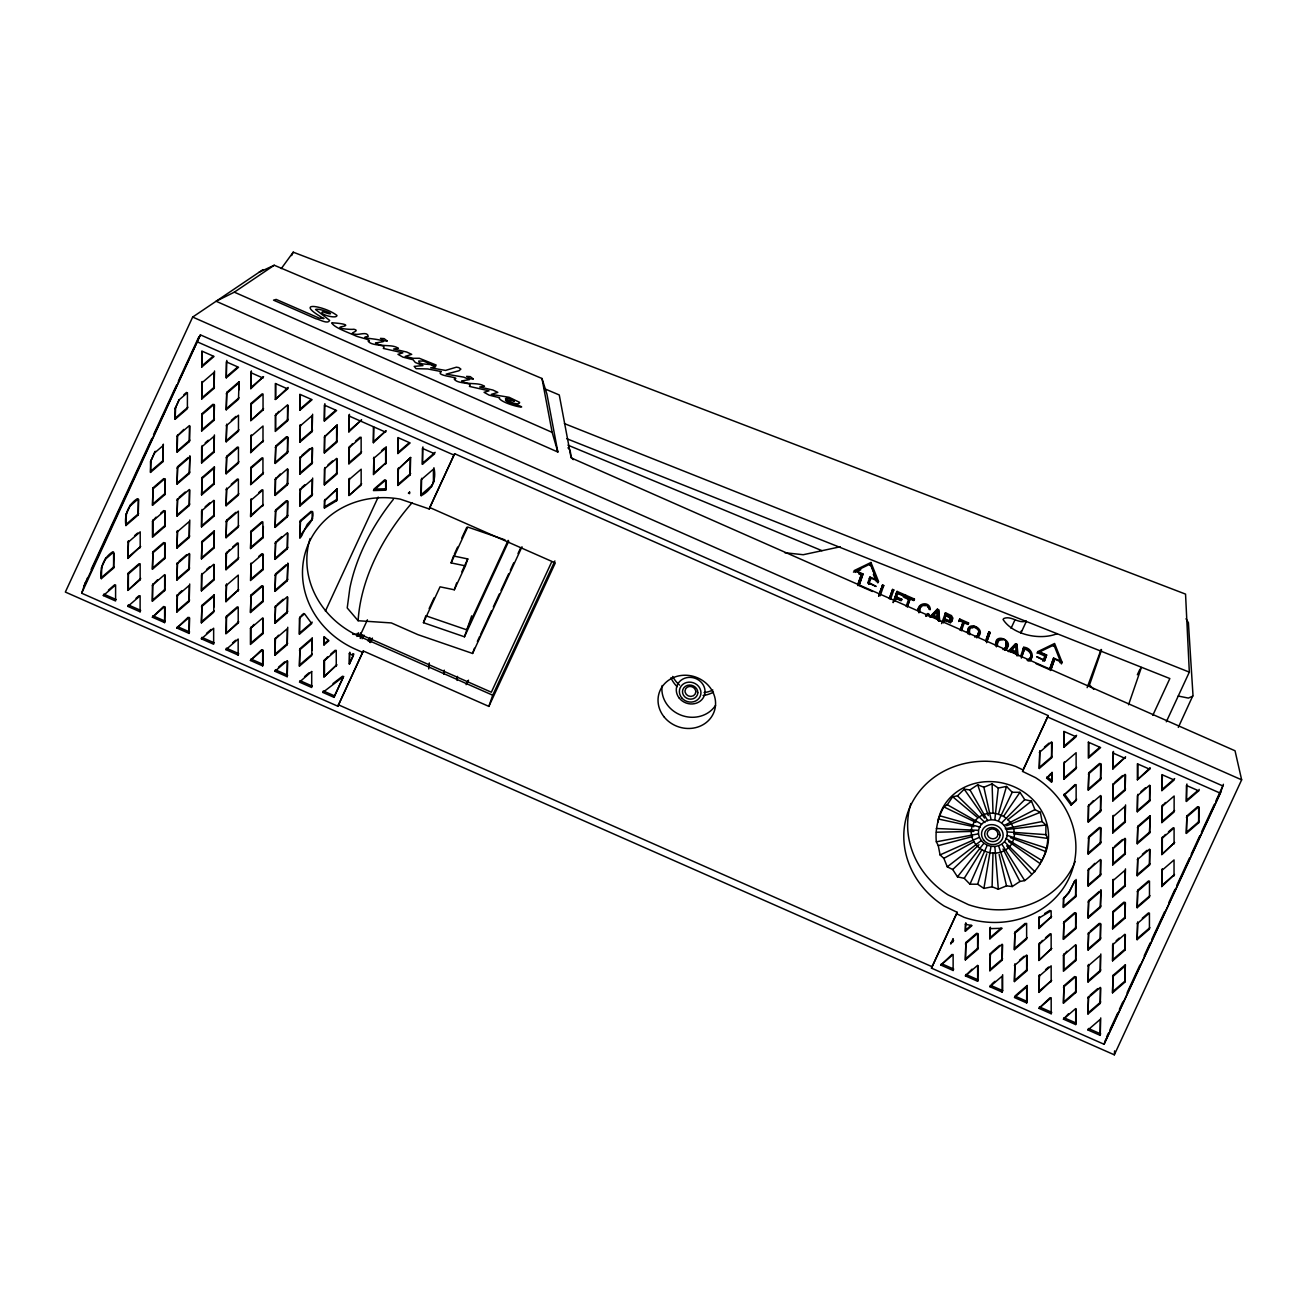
<?xml version="1.0" encoding="UTF-8"?>
<svg xmlns="http://www.w3.org/2000/svg" width="1307" height="1307" viewBox="0 0 1307 1307"><rect width="100%" height="100%" fill="white"/><g stroke="black" fill="none" stroke-linecap="round" stroke-linejoin="round"><path stroke-width="1.5" d="M114.101 553.318L113.595 568.104L101.309 578.674C99.528 568.365 103.71 557.419 112.745 551.832M101.309 578.674L101.832 566.568M113.595 568.104L113.611 552.109L105.426 559.167L101.325 568.022M138.705 499.519L138.199 514.958L125.913 525.545C124.132 515.219 128.315 504.29 137.349 498.702M125.913 525.545L126.42 513.422M127.874 590.388L140.65 578.364L140.143 579.818L127.874 590.388L128.38 572.956L139.13 563.693M127.906 558.416L128.429 540.984L127.906 558.416L140.682 546.391L128.413 556.962M128.364 588.934L128.38 572.956M138.199 514.958L138.215 498.964L130.03 506.021L125.929 514.876M140.094 611.79L140.127 595.796L127.841 606.383L140.094 611.79L140.601 610.336L128.347 604.929L127.841 606.383M140.143 579.818L140.159 563.823L127.89 574.41M140.192 547.829L140.208 531.851L127.939 542.421M162.787 461.812L163.31 444.38L162.787 461.812L150.517 472.399L150.534 461.747L155.125 451.438L150.534 461.747M150.517 472.399L151.024 460.293M165.172 575.194L164.666 590.633L152.38 601.204L152.396 585.226L157.51 579.802M165.221 543.206L164.698 558.644L152.429 569.231L152.952 551.799L163.685 542.536M156.056 517.164L152.494 521.264L152.462 537.259L164.747 526.672L165.27 511.233M165.319 479.261L164.796 494.7L152.511 505.286L153.033 487.838L163.783 478.574M152.38 601.204L152.903 583.772M152.429 569.231L152.952 551.799M152.984 519.81L152.968 535.805L165.254 525.218M152.511 505.286L153.033 487.838M164.617 622.606L164.633 606.611L152.364 617.198L164.617 622.606L165.139 607.167M164.666 590.633L164.682 574.639L152.396 585.226M164.698 558.644L164.731 542.666L152.445 553.237M164.747 526.672L164.764 510.678L152.494 521.264M164.796 494.7L164.813 478.705L152.543 489.292M175.138 408.601L179.239 399.746L187.424 392.688L187.391 408.683L175.122 419.269L175.138 408.601L179.043 399.779M175.122 419.269L175.628 407.147M176.886 612.019L177.409 594.587L176.886 612.019L189.172 601.449L189.695 584M176.935 580.047L177.458 562.614L176.935 580.047L189.221 569.46L189.744 554.021M176.984 548.074L177.507 530.626L176.984 548.074L189.27 537.487L189.776 520.055M177.033 516.085L177.556 498.653L177.033 516.085L189.303 505.515L189.825 490.076M189.352 473.542L189.874 456.094L189.352 473.542L177.066 484.113L177.589 466.681L188.339 457.417M189.923 426.115L189.401 441.554L177.115 452.14L177.148 436.146L183.781 429.415M177.066 484.113L177.589 466.681M177.115 452.14L177.638 434.708M189.123 633.421L189.156 617.427L176.87 628.014L189.123 633.421L189.646 617.982M189.172 601.449L189.188 585.454L176.919 596.041M189.221 569.46L189.237 553.482L176.968 564.052M189.27 537.487L189.286 521.493L177 532.08M189.303 505.515L189.335 489.521L177.049 500.107M189.401 441.554L189.417 425.576L177.148 436.146M214.201 594.816L213.678 612.264L201.409 622.835L201.931 605.402L214.201 594.816L214.185 606.807M201.458 590.862L201.474 574.868L213.76 564.297L213.727 580.275L201.458 590.862L201.981 573.43M201.49 558.89L202.013 541.441L214.299 530.871L213.776 548.303L201.49 558.89L202.013 541.441M201.539 526.901L201.556 510.923L213.842 500.336L213.825 516.33L201.539 526.901L202.062 509.469M201.588 494.928L202.111 477.496L214.381 466.909L213.858 484.358L201.588 494.928L202.111 477.496M201.637 462.956L201.654 446.961L213.94 436.391L213.907 452.369L201.637 462.956L202.16 445.524M214.479 404.958L213.956 420.397L201.67 430.983L202.193 413.535L212.943 404.288M201.719 398.994L202.242 381.562L201.719 398.994L214.005 388.424L214.528 370.976M201.768 367.022L201.784 351.044L214.038 356.452L201.768 367.022L202.291 351.583M201.409 622.835L201.931 605.402M201.67 430.983L202.193 413.535M213.776 548.303L214.299 530.871M213.858 484.358L214.381 466.909M213.956 420.397L213.972 404.402L201.703 414.989M214.005 388.424L214.021 372.43L201.735 383.016M213.727 580.275L214.25 564.836M213.825 516.33L214.332 500.891M213.907 452.369L214.43 434.937M225.915 633.65L238.691 621.626L238.201 623.08L225.915 633.65L226.438 616.218L237.188 606.954M225.964 601.677L226.487 584.229L225.964 601.677L238.74 589.637L226.47 600.223M226.029 553.711L238.315 543.124L238.282 559.118L226.013 569.705L226.029 553.711L229.607 549.61M226.078 521.738L238.364 511.151L238.331 527.146L226.062 537.716L226.568 520.284L235.783 512.344M226.095 505.744L226.617 488.312L226.095 505.744L238.38 495.173L238.397 479.179L226.127 489.766M226.16 457.777L238.446 447.206L238.429 463.184L226.144 473.771L226.666 456.323L237.417 447.076M226.193 441.799L226.715 424.35L226.193 441.799L238.462 431.212L238.495 415.218L226.209 425.804M239.034 381.791L238.511 399.239L226.242 409.81L226.748 392.378L239.034 381.791L239.018 389.796M226.274 377.837L226.307 361.859L238.56 367.267L226.274 377.837L226.797 360.405M226.421 632.196L226.438 616.218M226.013 569.705L226.536 552.257M226.062 537.716L226.568 520.284M226.144 473.771L226.666 456.323M226.242 409.81L226.748 392.378M238.152 655.052L238.184 639.058L225.899 649.644L238.152 655.052L238.658 653.598L226.405 648.19L225.899 649.644M238.201 623.08L238.217 607.085L225.948 617.672M238.25 591.091L238.266 575.113L225.98 585.683M254.032 624.387L250.454 628.487L250.438 644.465L262.707 633.895L263.23 618.456M263.279 586.467L262.756 601.906L250.487 612.493L250.993 595.044L261.743 585.797M263.295 568.48L251.026 579.066L251.042 563.072L250.519 580.52L262.805 569.934L263.328 554.495M263.361 526.509L262.854 537.961L250.568 548.532L251.091 531.099L261.841 521.836M250.617 516.559L251.14 499.127L250.617 516.559L263.393 504.535L251.107 515.105M250.65 484.587L263.442 472.546L262.936 474L250.65 484.587L251.173 467.138L261.923 457.891M250.699 452.614L251.222 435.166L250.699 452.614L263.475 440.573L251.205 451.16M250.748 420.625L263.524 408.601L263.034 410.055L250.748 420.625L251.271 403.193L262.021 393.93M250.797 388.653L251.32 371.221L250.797 388.653L263.573 376.628L251.287 387.199M250.96 627.033L250.928 643.011L263.213 632.441M250.487 612.493L250.993 595.044M250.568 548.532L251.091 531.099M251.156 483.133L251.173 467.138M251.254 419.188L251.271 403.193M262.674 665.867L262.691 649.873L250.405 660.46L262.674 665.867L263.181 650.429M262.707 633.895L262.74 617.901L250.454 628.487M262.756 601.906L262.772 585.928L250.503 596.498M262.805 569.934L262.821 553.939L250.552 564.526M262.854 537.961L262.87 521.967L250.585 532.553M262.887 505.972L262.919 489.994L250.634 500.565M262.936 474L262.952 458.022L250.683 468.592M262.985 442.027L263.001 426.033L250.732 436.62M263.034 410.055L263.05 394.06L250.764 404.647M287.752 627.262L287.23 644.71L274.944 655.281L274.976 639.303L278.538 635.202M274.993 623.308L275.516 605.876L274.993 623.308L287.279 612.738L287.785 597.283M287.311 580.749L287.834 563.301L287.311 580.749L275.042 591.336L275.565 573.887L286.298 564.624M275.074 559.347L275.597 541.915L275.074 559.347L287.36 548.777L287.883 533.338M287.932 501.349L287.409 516.788L275.124 527.375L275.646 509.942L286.396 500.679M287.965 469.376L287.458 484.815L275.173 495.402L275.189 479.408L280.302 474M288.014 437.404L287.491 452.843L275.222 463.43L275.744 445.981L286.478 436.718M278.848 411.362L275.287 415.463L275.254 431.441L287.54 420.87L288.063 405.431M275.303 399.468L275.336 383.474L287.589 388.882L288.079 387.444L275.303 399.468L287.589 388.882M274.944 655.281L275.467 637.849M275.042 591.336L275.565 573.887M275.124 527.375L275.646 509.942M275.173 495.402L275.695 477.954M275.222 463.43L275.744 445.981M275.777 414.009L275.761 430.003L288.046 419.416M275.81 398.014L275.826 384.029M287.181 676.683L287.197 660.688L274.927 671.275L287.181 676.683L287.703 661.244M287.23 644.71L287.246 628.716L274.976 639.303M287.279 612.738L287.295 596.744L275.009 607.33M287.36 548.777L287.377 532.782L275.107 543.369M287.409 516.788L287.426 500.81L275.156 511.38M287.458 484.815L287.475 468.837L275.189 479.408M287.491 452.843L287.524 436.848L275.238 447.435M287.54 420.87L287.556 404.876L275.287 415.463M312.226 638.11L311.72 655.542L299.434 666.129L299.924 648.713L312.226 638.11L312.226 650.102M323.956 676.928L336.749 664.887L323.956 676.928L323.973 660.95L327.551 656.849M323.989 644.972L323.989 636.656L328.923 640.724L323.989 644.972L324.479 636.868M324.463 675.474L324.479 659.496M336.258 666.341L336.258 650.363L323.973 660.95M1039.277 768.483L1039.8 751.068L1039.277 768.483L1051.58 757.897L1052.086 742.474M1051.563 782.19L1052.07 772.421L1051.563 782.19L1046.629 778.139L1050.828 773.499M1051.58 757.897L1051.58 741.919L1039.294 752.522M1063.816 779.282L1063.833 763.304L1076.118 752.718L1076.118 768.679L1063.816 779.282L1064.323 761.867M1063.833 747.326L1063.849 731.365L1076.102 736.772L1063.833 747.326L1064.355 731.904M1087.979 1013.971L1088.502 996.538L1087.979 1013.971L1100.265 1003.384L1100.788 987.945M1088.028 981.998L1088.551 964.55L1088.028 981.998L1100.314 971.411L1100.821 953.979M1088.078 950.026L1088.6 932.577L1088.078 950.026L1100.347 939.439L1100.87 924M1100.396 907.466L1100.919 890.018L1100.396 907.466L1088.11 918.037L1088.633 900.605L1099.383 891.341M1100.968 860.039L1100.445 875.478L1088.159 886.064L1088.192 870.086L1094.825 863.339M1101 828.066L1100.478 843.505L1088.208 854.092L1088.731 836.643L1099.465 827.396M1101.049 796.094L1100.527 811.533L1088.257 822.103L1088.274 806.125L1093.371 800.701M1101.098 764.121L1100.576 779.56L1088.29 790.131L1088.813 772.698L1099.563 763.435M1088.11 918.037L1088.633 900.605M1088.159 886.064L1088.682 868.632M1088.208 854.092L1088.731 836.643M1088.257 822.103L1088.78 804.671M1088.29 790.131L1088.813 772.698M1088.862 742.719L1088.845 756.704L1099.579 747.457M1100.216 1035.373L1100.233 1019.378L1087.963 1029.965L1100.216 1035.373L1100.739 1017.924M1100.265 1003.384L1100.282 987.406L1088.012 997.993M1100.314 971.411L1100.331 955.433L1088.045 966.004M1100.347 939.439L1100.38 923.445L1088.094 934.031M1100.445 875.478L1100.461 859.5L1088.192 870.086M1100.478 843.505L1100.51 827.527L1088.225 838.097M1100.527 811.533L1100.559 795.538L1088.274 806.125M1100.576 779.56L1100.592 763.566L1088.323 774.152M1112.535 992.814L1113.058 975.365L1125.343 964.795L1124.821 982.227L1112.535 992.814L1113.058 975.365M1112.584 960.841L1112.6 944.847L1124.886 934.26L1124.87 950.254L1112.584 960.841L1113.107 943.393M1125.425 902.843L1124.902 918.282L1112.633 928.852L1113.156 911.42L1123.889 902.157M1112.682 896.88L1113.205 879.448L1112.682 896.88L1124.951 886.293L1125.474 868.861M1112.714 864.907L1113.237 847.459L1112.714 864.907L1125 854.321L1125.523 838.882M1112.763 832.935L1113.286 815.486L1112.763 832.935L1125.049 822.348L1125.572 804.916M1112.812 800.946L1113.335 783.514L1112.812 800.946L1125.082 790.376L1125.605 774.92M1112.861 768.973L1113.384 751.541L1112.861 768.973L1125.637 756.949L1113.352 767.519M1112.633 928.852L1113.156 911.42M1124.821 982.227L1125.343 964.795M1124.902 918.282L1124.935 902.287L1112.649 912.874M1124.951 886.293L1124.984 870.315L1112.698 880.885M1125 854.321L1125.017 838.342L1112.747 848.913M1125.049 822.348L1125.066 806.354L1112.78 816.94M1125.082 790.376L1125.115 774.381L1112.829 784.968M1124.87 950.254L1125.376 934.815M1137.139 939.668L1137.662 922.236L1137.139 939.668L1149.425 929.097L1149.441 913.103L1137.172 923.69M1137.204 891.701L1149.49 881.13L1149.474 897.108L1137.188 907.695L1137.711 890.263L1148.461 881M1137.237 875.723L1137.76 858.274L1137.237 875.723L1149.506 865.136L1150.029 849.697M1137.286 843.75L1137.793 826.302L1150.078 815.715L1149.556 833.163L1137.286 843.75L1137.793 826.302M1137.319 811.761L1137.351 795.783L1149.621 785.197L1149.605 801.191L1137.319 811.761L1137.842 794.329M1137.368 779.789L1137.384 763.794L1149.654 769.202L1150.144 767.764L1137.368 779.789L1149.654 769.202M1137.188 907.695L1137.711 890.263M1137.874 778.335L1137.891 764.35M1149.506 865.136L1149.539 849.158L1137.253 859.728M1149.556 833.163L1150.078 815.715M1149.605 801.191L1150.127 785.752M1161.743 886.538L1162.266 869.09L1161.743 886.538L1174.519 874.497L1162.25 885.084M1161.792 854.566L1174.568 842.525L1161.792 854.566L1161.809 838.571L1165.387 834.47M1161.858 806.599L1174.143 796.012L1174.111 812.006L1161.841 822.577L1161.858 806.599L1165.436 802.498M1161.874 790.604L1161.907 774.61L1174.16 780.018L1161.874 790.604L1162.397 775.165M1162.299 853.112L1162.315 837.117M1161.841 822.577L1162.364 805.145M1174.029 875.951L1174.045 859.957L1161.776 870.544M1174.078 843.979L1174.094 827.985L1161.809 838.571M1199.156 807.367L1198.633 822.822L1186.348 833.392L1186.87 815.96L1197.62 806.697M1198.682 790.833L1186.397 801.42L1186.413 785.425L1198.682 790.833L1199.173 789.395M1186.348 833.392L1186.87 815.96M1186.397 801.42L1186.919 783.988M1198.633 822.822L1198.65 806.827L1186.38 817.414M936.335 841.822C935.093 829.537 937.936 817.643 943.834 806.893L947.265 804.72L952.689 796.731L957.459 795.865L964.223 789.199L969.957 789.902L977.669 784.804L983.877 787.239L992.095 783.857L998.303 788.039L1006.504 786.422L1012.222 792.271L1019.95 792.32L1024.721 799.623L1031.484 801.142L1034.915 809.621L1040.339 812.284L1042.12 821.548L1045.91 825.011L1045.861 834.634L1047.806 838.441C1046.956 855.382 1038.395 870.642 1024.721 880.591L1019.95 881.457L1012.239 886.554L1006.521 885.852L998.319 889.217L992.095 886.799L983.893 888.417L977.685 884.235L969.957 884.186L964.239 878.337L957.476 876.834L952.705 869.514L947.281 866.835L943.85 858.356L940.06 854.909L938.279 845.645L936.335 841.822L977.799 833.964M1020.702 632.915L1021.47 630.66M992.095 886.799L993.01 852.899M262.985 269.634L192.668 317.062L65.35 592.055L1114.332 1054.831L1114.61 1050.877M428.712 668.955L429.3 662.943M443.857 674.216L444.266 670.164M457.107 680.424L457.499 676.405M370.698 641.1L372.413 638.077M994.872 819.26L998.303 788.039M983.893 888.417L990.918 846.822M968.291 633.356L970.349 627.899L973.584 626.331A2.973 1.258 24.8 0 1 977.391 628.014L978.861 631.657L977.162 636.607M969.353 629.762L969.827 634.745M997.404 642.129L997.404 646.213M977.783 635.267L978.175 633.143M1005.835 647.651L1005.835 643.534M919.997 608.016L919.981 612.215M967.049 632.457L968.634 628.52L972.686 626.788M995.084 644.825L997.502 640.103L1003.27 639.826M998.646 813.542L1006.504 786.422M977.685 884.235L986.769 853.798M1178.31 727.395L1192.997 695.373L1188.406 622.736L1186.037 618.75M1022.548 771.408L1023.054 769.97L1015.572 766.376A87.144 78.975 19 0 0 911.665 803.462A87.144 78.975 19 0 0 944.144 906.045L957.149 912.302L956.642 913.756L964.109 917.334A87.144 78.975 19 0 0 1068.031 880.264A87.144 78.975 19 0 0 1035.552 777.665L1022.548 771.408L1048.214 715.599L454.624 453.709L429.725 507.524L555.295 562.925L488.867 706.401L363.297 650.984L337.876 706.237L81.671 593.215L85.396 582.367M105.426 559.167L105.932 557.713M130.03 506.021L130.52 504.567M103.335 595.567L115.604 584.981L115.588 600.975L103.335 595.567L103.825 594.113L116.094 599.521M81.671 593.215L200.412 334.87L1222.829 785.948L1216 800.717M152.364 617.198L163.604 606.481M176.87 628.014L188.11 617.296M201.376 638.829L213.662 628.242L213.645 644.237L201.376 638.829L201.882 637.375L214.136 642.783M299.858 410.251L299.842 394.289L312.095 399.697L299.858 410.251L300.349 394.845M299.875 442.174L300.365 424.775L299.875 442.174L312.112 431.62L312.602 414.221M299.891 474.098L300.381 456.682L299.891 474.098L312.128 463.544L312.634 448.138M299.907 506.021L300.398 488.606L299.907 506.021L312.161 495.467L312.651 478.052M324.365 421.066L324.348 405.105L336.618 410.512L324.365 421.066L324.855 403.667M324.381 437.028L337.124 425.036L336.634 442.436L324.381 452.99L324.381 437.028L337.124 425.036M250.405 660.46L261.661 649.742M312.667 511.707C315.15 522.718 302.587 528.273 299.924 537.945L300.414 520.529L311.131 511.298M324.381 452.99L324.871 435.574M299.924 537.945L300.414 520.529M301.018 537.014L307.243 524.352L312.667 518.618M337.141 458.953L336.651 474.359L324.397 484.913L324.888 467.498M348.871 431.882L349.361 414.482L348.871 431.882L361.631 419.89L349.377 430.428M324.414 500.875L337.157 488.867L336.667 500.728L324.414 508.064L324.414 500.875L337.157 488.867M324.414 508.064L324.904 499.421M348.887 447.844L361.14 437.29L361.14 453.251L348.904 463.805L348.887 447.844L352.449 443.759M274.927 671.275L275.418 669.821L287.687 675.229M348.904 463.805L349.394 446.39M348.904 479.767L349.41 478.313L348.92 495.467L361.157 485.175L361.157 469.213L348.904 479.767L348.92 495.467M299.417 634.205L299.401 618.244L304.547 613.816L311.736 623.586L299.417 634.205L299.907 616.79M349.361 495.353L361.663 483.721M373.884 441.243L386.137 430.689L373.394 442.697L373.884 427.291M299.434 666.129L299.924 648.713M386.153 462.613L373.41 474.621L373.9 457.205L373.916 473.167L386.153 462.613L386.153 446.651M397.9 453.513L397.9 437.551L410.153 442.959L397.9 453.513L398.39 438.106M385.679 490.207L385.663 480.028L373.426 490.566L385.679 490.207L386.169 480.617M397.916 469.474L410.659 457.466L410.169 474.882L397.916 485.436L397.916 469.474L410.659 457.466M322.845 692.416L323.352 690.962L334.51 695.879L334.004 697.334L322.845 692.416L343.692 676.422L334.004 697.334M397.916 485.436L398.406 468.02M349.312 653.696L349.819 652.242L349.394 664.103L349.312 653.696L353.38 655.493L349.394 664.103M352.384 655.052L352.89 653.598M337.876 706.237L363.297 650.984M422.422 464.328L422.406 448.366L434.659 453.774L422.422 464.328L422.913 446.912M433.908 467.726C436.767 479.522 431.865 490.043 421.164 495.696L421.655 478.28M431.49 486.808L433.924 481.188M362.791 652.438L355.586 649.269A87.144 78.975 19 0 1 305.479 552.044A87.144 78.975 19 0 1 400.269 499.143L429.219 508.962L429.725 507.524M429.219 508.962L454.624 453.709M508.75 541.163L464.459 636.803L423.435 622.687L425.821 615.777L466.844 629.876M465.39 565.866L451.111 562.909L453.496 555.981L467.775 558.939L465.39 565.866L454.313 589.784L440.051 586.827L423.435 622.687M454.313 589.784L456.698 582.857M464.459 636.803L471.68 615.842M393.407 499.29A188.812 126.403 -40.4 0 0 349.851 588.183L347.221 607.951L358.118 620.727L391.348 622.933L417.897 634.647L472.595 653.467L474.392 648.272M488.867 706.401L492.723 695.21L554.887 560.932M858.078 583.723L861.623 573.936L854.124 570.62L870.968 562.484L878.5 581.37L877.798 582.873L870.282 563.971L870.968 562.484M857.637 585.536L861.623 573.936M872.455 591.499L858.993 585.569L862.996 573.969L856.02 570.881L855.333 572.384M858.993 585.569L862.996 573.969M867.783 582.889L869.972 577.04L876.932 580.112L876.245 581.615M878.5 581.37L870.985 578.07L868.649 584.36L869.335 582.873L876.131 586.451L867.962 582.84M878.647 595.845L881.228 588.362M878.696 596.221L882.568 584.997L883.728 585.52L880.183 595.812M889.332 598.394L892.599 589.424L893.759 589.947L890.541 599.292M889.381 598.769L892.599 589.424M893.171 602.249L897.076 591.401L904.428 594.652L904.117 595.584L897.925 592.855L897.239 594.358M893.22 602.625L897.076 591.401M895.001 601.367L897.925 592.855M895.524 599.341L896.537 596.923L901.797 599.243L901.487 600.174L896.21 597.838M907.254 606.677L910.293 598.361L914.116 600.044L914.443 599.063L905.637 595.175L905.294 596.155L909.1 597.838L906.159 606.366M907.352 606.889L910.293 598.361M941.579 623.602L945.484 612.754L951.414 615.613L952.917 618.162L952.002 620.809L948.278 622.018L951.61 618.048L946.333 614.257L944.062 620.319L946.872 621.56M943.344 622.916L944.438 619.763L949.372 621.658L950.777 620.629L949.764 617.721L945.647 615.744M944.062 620.319L946.333 614.257M963.733 623.733L964.419 622.246L968.242 623.929L968.569 622.949L959.763 619.061L959.42 620.041L963.226 621.724L960.286 630.252M960.188 630.039L963.226 621.724M961.478 630.775L964.419 622.246M986.311 639.025L988.925 631.918L990.102 632.441L986.556 642.734M985.707 641.28L988.925 631.918M987.046 640.806L990.102 632.441M1020.522 656.62L1023.74 647.275C1030.798 647.39 1035.699 656.751 1029.05 660.819M1021.976 655.836L1024.59 648.746C1031.207 648.615 1033.543 658.548 1027.024 660.084M1021.371 658.075L1024.59 648.746M1223.401 784.282L1220.346 793.202L1104.088 1044.277L931.466 968.128L957.149 912.302M1042.921 661.26L1045.273 654.954L1037.774 651.638L1037.072 653.141L1054.112 644.906L1053.426 646.41M1044.44 660.819L1046.629 654.987L1039.669 651.899L1038.967 653.402L1045.943 656.473M1046.629 654.987L1044.636 660.787L1036.647 656.686L1043.607 659.757M941.383 963.618L953.636 969.026L953.13 970.48L940.877 965.072L952.1 954.388M953.113 941.841L953.113 938.638L950.646 943.981L953.62 940.387L951.153 942.527M1049.488 669.494L1053.605 658.058L1060.581 661.13L1059.879 662.633M1053.605 658.058L1049.603 669.658L1036.157 663.727M1050.518 670.524L1054.635 659.087L1062.134 662.388L1061.431 663.891L1053.916 644.988M1051.204 669.021L1054.635 659.087M965.367 924.278L965.857 922.84L965.367 931.287L972 925.585L965.367 924.278L965.367 931.287M978.126 933.966L977.636 949.372L965.383 959.926L965.873 942.51L976.59 933.28M965.383 959.926L965.873 942.51M978.142 965.873L977.652 981.296L965.399 975.888L972.016 969.157M989.873 928.64L990.379 927.202L989.873 938.818L1002.11 928.28L989.873 928.64L989.873 938.818M989.889 970.742L990.379 953.326L989.889 970.742L1002.142 960.188L1002.632 944.765M1087.146 687.662L1101.115 649.448M1101.572 649.857L1089.499 684.95L1093.73 689.312M989.905 986.703L990.412 985.249L1002.665 990.657L1002.159 992.111L989.905 986.703L1002.159 976.149L1002.159 992.111M1014.379 933.672L1026.632 923.379L1026.632 939.079L1014.395 949.634L1014.886 932.218L1025.211 923.33M1063.816 795.26L1076.135 784.641L1076.135 800.603L1071.005 805.03L1063.816 795.26L1075.089 784.527M1014.395 949.634L1014.886 932.218M1014.412 981.557L1014.902 964.141L1014.412 981.557L1026.665 971.003L1027.155 955.58M1071.005 805.03L1076.641 799.149M1038.885 928.525L1039.375 916.664L1038.885 928.525L1051.629 916.517L1039.392 927.071M1038.902 960.449L1051.645 948.441L1038.902 960.449L1038.902 944.487L1042.463 940.403M1026.665 986.965L1027.171 985.511L1014.918 996.065L1027.171 1001.472L1026.681 1002.926L1014.412 997.519L1026.665 986.965L1026.681 1002.926M1128.545 704.8L1141.387 667.485M1063.375 898.775L1069.306 891.586L1075.024 880.395L1068.799 893.04L1063.375 898.775L1063.375 907.417L1075.628 896.863L1076.118 879.448M1038.918 992.372L1039.408 974.957L1038.918 992.372L1051.678 980.364L1039.424 990.918M1063.375 907.417L1063.882 897.337M1076.135 913.364L1075.645 928.787L1063.408 939.341L1063.898 921.925L1074.615 912.694M1039.424 1006.88L1051.694 1012.288L1051.187 1013.742L1038.934 1008.334L1050.142 997.649M1063.408 939.341L1063.898 921.925M1076.151 945.288L1075.661 960.71L1063.424 971.264L1063.408 955.303L1066.969 951.218M1076.184 977.211L1075.677 992.634L1063.441 1003.188L1063.931 985.772L1074.648 976.541M1063.441 1003.188L1063.931 985.772M1076.2 1009.135L1075.71 1024.557L1063.441 1019.15L1068.538 1013.742M1087.963 1029.965L1088.453 1028.511L1100.723 1033.919M1104.088 1044.277L1105.869 1039.098M973.078 824.439L973.748 822.806A21.794 19.752 19 0 1 997.6 813.967L1002.877 816.074A21.794 19.752 19 0 1 1006.047 818.133M87.618 577.612L84.171 585.961L200.412 334.87M1029.965 658.124L1028.054 661.015M978.486 637.015L978.91 630.889M918.086 608.948L921.076 605.451L925.813 605.664M969.957 884.186L987.079 845.662M91.147 569.493L151.841 438.417M153.54 434.725L176.625 384.879M178.34 381.187L198.844 336.879M291.641 255.584L293.225 252.169L1185.547 594.113L1189.321 672.125L1166.318 721.791M325.394 611.121L378.197 497.085M352.694 634.303L360.601 634.548L367.414 619.828M334.51 695.879L343.398 676.699M349.9 662.649L353.887 654.039M429.137 608.588L434.12 597.838M454.33 554.201L457.646 547.029M461.796 538.059L466.779 527.293M451.111 562.909L467.726 527.048L505.025 539.873M461.812 571.829L467.775 558.939M467.269 628.667L508.145 540.363M477.365 641.41L479.734 636.297M480.551 634.516L491.612 610.614M493.327 606.922L499.274 594.048M500.989 590.372L508.652 573.822M510.351 570.146L513.765 562.778M518.013 553.58L520.578 548.074M472.595 653.467L521.999 546.783M466.109 684.672L467.824 680.996M466.828 683.888L468.527 680.195M551.815 561.618L491.35 692.22L360.601 634.548M869.792 565.392L870.478 563.889L876.932 580.112M869.269 578.527L869.972 577.04M870.299 579.556L870.985 578.07M882.568 584.997L881.866 586.5L883.042 587.006L883.728 585.52M893.759 589.947L893.073 591.434L891.897 590.911M901.797 599.243L901.111 600.746L895.834 598.426M904.428 594.652L903.415 597.07L903.741 596.139L896.39 592.904M905.637 595.175L904.934 596.678L913.756 600.567L914.443 599.063M909.1 597.838L908.414 599.325L904.607 597.658M927.235 615.058L927.921 613.571L928.901 614.306L928.215 615.793L927.235 615.058L926.124 616.136M931.826 617.345L932.528 615.842L938.328 618.407L938.589 621.266M932.495 616.61L937.593 610.565L937.544 618.848L932.495 616.61L937.593 610.565M930.306 617.1L937.38 609.176L938.606 609.732L939.847 621.348M938.949 620.907L938.606 609.732M937.642 619.894L938.328 618.407M945.484 612.754L944.798 614.257L951.774 618.309L952.019 621.135L950.189 623.031M943.752 621.25L944.438 619.763M949.764 617.721L950.45 616.234M950.728 617.116L951.414 615.613M959.763 619.061L958.734 621.528L959.077 620.547L967.883 624.436L968.569 622.949M1011.063 628.275L1015.033 619.73M1010.148 651.883L1010.834 650.396L1016.634 652.961L1016.895 655.82M1014.167 652.65L1010.801 651.164L1015.898 645.119L1015.849 653.386M1008.628 651.638L1015.686 643.73L1016.911 644.269L1018.153 655.885M1021.437 631.951L1026.191 621.707M1015.898 645.119L1010.801 651.164M1017.254 655.444L1016.911 644.269M1015.947 654.448L1016.634 652.961M1023.74 647.275L1023.038 648.778C1028.87 649.416 1034.425 655.64 1030.014 660.983M1044.571 656.441L1045.273 654.954M1023.054 769.97L1048.214 715.599M931.466 968.128L956.642 913.756M1137.351 674.771L1139.916 669.249M1152.807 715.321L1169.847 678.545L566.666 438.662M1106.588 1037.023L1108.303 1033.331M1110.002 1029.638L1117.697 1013.023M1119.413 1009.331L1122.827 1001.946M1127.108 992.716L1139.916 965.023M1144.197 955.793L1150.176 942.87M1151.892 939.178L1164.717 911.485M1168.981 902.255L1174.96 889.332M1176.676 885.64L1189.501 857.947M1191.216 854.255L1199.761 835.794M1201.46 832.102L1214.285 804.409M1104.595 1042.823L1220.836 791.748M1114.332 1054.831L1241.65 779.838L1235.033 750.773L571.126 457.875L559.265 394.959L544.267 388.62M356.876 636.411L358.592 632.784M359.278 636.411L360.977 632.768M360.242 638.437L361.957 634.794M362.186 638.731L363.901 635.088M368.215 641.165L369.93 637.522M369.848 642.423L371.564 638.78M370.436 642.521L372.152 638.894M998.679 820.42L1012.222 792.271M919.311 609.503C919.589 603.164 929.163 603.262 929.097 609.405L930.323 609.634C929.914 599.799 914.671 603.589 918.886 612.444M357.219 633.372L358.2 636.329M964.239 878.337L982.063 849.583M1005.867 650.38L1007.452 646.459L1006.112 641.9M1003.907 815.846L1019.95 792.32M1192.785 696.125L1188.373 698.085L1178.244 696.043M281.266 268.605L293.225 252.169M957.476 876.834L983.632 843.619M977.848 635.104L974.81 637.146M1005.9 647.488L1002.861 649.514M1004.348 649.987L1006.913 644.024L1005.442 640.381A2.973 1.258 24.8 0 0 1001.619 638.715L998.385 640.267L996.424 646.736M997.698 641.77L999.136 640.593M929.734 616.888L937.38 609.176M1008.04 651.425L1015.686 643.73M1002.077 822.43L1024.721 799.623M920.291 607.673L921.762 606.497M927.921 613.571L925.568 615.205M928.901 614.306L926.026 616.25M952.705 869.514L978.992 844.747M202.258 365.568L213.008 356.321M183.83 394.763L186.558 392.41M175.612 417.815L187.898 407.229M202.226 397.557L214.495 386.97M226.781 376.383L237.515 367.136M154.634 452.892L162.82 445.834M226.258 393.832L238.528 383.245M151.008 470.945L163.293 460.374M177.621 450.686L189.891 440.116M202.177 429.529L214.462 418.943M226.732 408.372L239.018 397.785M205.215 442.877L208.287 440.23M231.323 420.38L235.914 416.41M177.099 468.135L189.368 457.548M126.42 524.091L138.689 513.504M153.017 503.832L165.286 493.245M177.572 482.659L189.858 472.088M202.128 461.502L214.413 450.915M226.683 440.345L238.969 429.758M134.572 535.69L137.643 533.044M160.663 513.21L163.734 510.563M179.092 497.33L185.218 492.036M201.605 478.95L213.891 468.363M101.815 577.22L114.085 566.65M177.523 514.648L189.809 504.061M202.079 493.474L214.364 482.904M226.65 472.317L238.92 461.73M300.349 408.813L311.066 399.566M108.432 590.143L114.575 584.85M205.134 506.822L209.741 502.852M231.225 484.342L237.368 479.048M299.858 426.213L312.112 415.659L312.112 431.62M152.919 567.777L165.205 557.207M177.474 546.62L189.76 536.033M202.046 525.463L214.315 514.876M226.601 504.29L238.871 493.719M275.712 461.975L287.997 451.389M300.365 440.72L312.618 430.183M324.871 419.629L335.589 410.382M136.01 598.312L139.081 595.665M178.994 561.291L186.672 554.674M258.802 492.51L261.874 489.864M301.901 455.375L309.563 448.775M201.523 542.895L213.793 532.308M299.875 458.136L312.128 447.582L312.128 463.544M152.886 599.75L165.156 589.179M177.442 578.593L189.711 568.022M201.997 557.436L214.283 546.849M226.552 536.278L238.838 525.692M275.679 493.948L287.948 483.361M300.381 472.644L312.634 462.09M324.888 451.536L337.124 440.982M178.945 593.264L182.016 590.617M206.571 569.46L209.643 566.813M232.679 546.963L237.27 543.009M301.933 487.299L304.988 484.652M327.959 464.867L332.55 460.914M355.504 441.113L360.111 437.159M299.891 490.06L312.144 479.506L312.161 495.467M177.393 610.565L189.678 599.995M201.948 589.408L214.234 578.821M226.503 568.251L238.789 557.664M251.075 547.094L263.344 536.507M275.63 525.92L287.899 515.35M300.398 504.567L312.651 494.013M324.904 483.459L337.141 472.905M349.394 462.351L361.647 451.797M258.721 556.455L261.792 553.809M277.133 540.592L281.74 536.622M381.562 450.621L384.617 447.974M201.425 606.856L213.711 596.27M299.907 521.983L312.161 511.429L312.161 520.072M373.394 458.659L385.647 448.105L385.663 464.067M201.899 621.38L214.185 610.81M275.581 557.909L287.867 547.323M300.43 536.491L301.509 535.56M398.406 452.059L409.124 442.828M206.49 633.405L211.097 629.435M384.634 479.898L373.933 489.128L386.169 488.753M275.058 575.341L287.344 564.755M250.977 611.039L263.262 600.452M275.532 589.882L287.818 579.295M398.423 483.982L410.676 473.428M422.913 462.874L435.166 452.32M232.532 642.897L235.603 640.25M277.051 604.553L283.194 599.26M421.671 494.242L431.98 485.354M275.499 621.854L287.769 611.284M301.182 615.695L303.763 613.473M275.45 653.827L287.72 643.256M299.907 632.751L312.242 622.132M278.489 667.174L284.632 661.881M299.417 650.167L311.72 639.564M299.924 664.675L312.21 654.088M324.479 643.518L328.188 640.332M304.531 676.667L309.138 672.713M330.622 654.203L335.229 650.232M1044.407 747.098L1049.015 743.128M1039.784 767.046L1052.07 756.459M1064.339 745.889L1076.609 735.318M1046.629 778.139L1051.563 773.875M1064.323 777.828L1076.625 767.225M1088.796 788.676L1101.082 778.106M1114.871 782.19L1122.533 775.574M1088.747 820.649L1101.033 810.079M1113.303 799.492L1125.588 788.922M965.873 929.832L971.166 925.274M1140.913 791.683L1145.52 787.713M940.877 965.072L953.13 954.518L953.13 970.48M965.367 943.964L977.62 933.41L977.636 949.372M965.889 958.472L978.126 947.918M990.379 937.364L1001.08 928.15M1088.698 852.638L1100.984 842.051M1113.27 831.481L1125.539 820.894M1137.825 810.307L1150.095 799.737M1162.38 789.15L1174.666 778.58M991.915 952.002L999.577 945.418M1114.773 846.135L1122.452 839.535M965.399 975.888L977.636 965.334L977.652 981.296M989.889 954.78L1002.142 944.226L1002.142 960.188M1074.534 881.849L1075.628 880.902L1075.628 896.863M1137.302 827.756L1149.572 817.169M990.396 969.288L1002.649 958.734M1014.886 948.179L1027.139 937.625M1063.882 905.963L1076.135 895.409M1088.666 884.61L1100.935 874.04M1113.221 863.453L1125.507 852.867M1137.776 842.296L1150.062 831.709M1162.331 821.123L1174.617 810.552M1186.887 799.966L1197.637 790.702M991.931 983.926L995.003 981.296M1019.493 960.188L1024.084 956.234M1045.518 937.756L1050.109 933.802M1142.367 854.304L1146.958 850.351M1168.458 831.824L1173.065 827.854M1014.395 965.595L1026.649 955.041L1026.665 971.003M1038.902 944.487L1051.138 933.933L1051.155 949.895M1063.392 923.379L1075.645 912.825L1075.645 928.787M1088.143 902.059L1100.412 891.472M1014.902 980.103L1027.155 969.549M1063.898 937.887L1076.151 927.333M1088.617 916.599L1100.902 906.012M1113.172 895.426L1125.458 884.855M1137.727 874.269L1150.013 863.682M1186.854 831.938L1199.123 821.368M1045.535 969.68L1048.606 967.049M1090.136 931.254L1099.334 923.33M1038.918 976.411L1051.155 965.857L1051.171 981.818M1063.408 955.303L1075.661 944.749L1075.661 960.71M1076.167 959.256L1063.914 969.81L1063.914 953.849M1088.568 948.572L1100.853 937.985M1113.123 927.415L1125.409 916.828M1137.694 906.241L1149.964 895.671M1116.178 940.746L1119.249 938.099M1142.269 918.266L1148.412 912.972M1038.934 1008.334L1051.187 997.78L1051.187 1013.742M1063.424 987.226L1075.677 976.672L1075.677 992.634M1063.931 1001.734L1076.184 991.18M1088.519 980.544L1100.804 969.957M1113.09 959.387L1125.36 948.8M1137.645 938.214L1149.915 927.643M1090.038 995.215L1097.717 988.598M1063.441 1019.15L1075.694 1008.596L1075.71 1024.557M1112.567 976.819L1124.837 966.249M1088.486 1012.517L1100.755 1001.946M1113.041 991.359L1125.327 980.773M1007.795 819.783L1031.484 801.142M947.281 866.835L980.822 840.875M332.975 683.577L342.597 676.193M234.329 292.164L274.241 265.239L541.98 378.491L546.93 394.077L557.844 452.026L216.112 301.247L234.329 292.164L552.142 432.372L557.844 452.026M1057.249 633.617C1040.421 640.659 1012.86 634.859 1003.073 619.469L1003.809 618.505C1011.389 615.254 1018.659 624.223 1026.24 620.972M324.92 506.61L337.157 499.274M1044.636 913.528L1049.88 910.375M1038.885 918.118L1051.138 910.783L1051.138 917.971M976.721 637.849C989.53 628.994 963.913 618.097 968.258 634.156M1004.756 650.232C1017.565 641.361 991.948 630.464 996.293 646.524M943.85 858.356L974.058 841.741M1004.364 825.403L1034.915 809.621M853.438 572.123L870.478 563.889M857.147 571.502L860.758 569.754M1037.774 651.638L1054.602 643.485L1062.134 662.388M259.031 272.297L274.241 265.239M940.06 854.909L978.829 837.575M1006.684 825.746L1040.339 812.284M938.279 845.645L972.62 836.529M840.238 546.783L803.217 554.723L784.853 552.73M1005.246 828.72L1042.12 821.548M1007.681 829.373L1045.91 825.011M971.967 627.915L972.898 627.834M936.384 832.216L973.862 831.399M936.335 828.507L977.799 830.288M1007.664 831.955L1045.861 834.634M1013.677 833.735L1047.806 838.441M938.279 818.999L973.829 826.694M940.06 815.846L980.217 827.2M948.98 620.515L944.765 618.832M1007.142 835.369L1045.861 847.949M973.911 627.001L978.077 629.533M1010.409 837.624L1045.91 851.658M564.412 423.599L1189.321 672.125M567.99 445.181L821.923 550.655M858.813 573.92L862.31 575.456M936.678 610.679L937.92 611.219M988.239 633.421L989.415 633.944M1015 645.233L1016.225 645.772M933.182 615.123L938.23 617.345M1011.504 649.677L1016.536 651.899M192.668 317.062L1241.65 779.838M197.912 342.124L454.133 455.163M1047.724 717.037L1220.346 793.202M250.813 372.658L263.066 378.066M348.871 415.92L385.647 432.143M1112.878 752.979L1125.131 758.387M492.723 695.21L359.948 636.623A87.144 78.975 19 0 1 310.102 538.5M152.854 615.744L165.107 621.152M177.376 626.559L189.629 631.967M250.911 659.006L263.164 664.413M299.94 680.637L312.193 686.044M965.889 974.434L978.142 979.842M1063.947 1017.696L1076.2 1023.103M338.382 704.8L931.973 966.674M943.834 806.893L975.823 822.381M947.265 804.72L981.59 824.162M1005.72 838.391L1042.136 860.61M1008.628 841.512L1040.356 863.764M1047.119 776.685L1052.053 780.736M952.689 796.731L976.933 817.022M957.459 795.865L984.923 822.544M1005.001 842.214L1034.915 871.736M927.366 606.579L928.542 607.771M567.957 447.811C572.319 450.719 568.921 456.698 573.283 459.623M1006.668 845.792L1031.501 873.926M1064.306 793.806L1071.495 803.576M964.223 789.199L984.563 818.117M1002.175 844.665L1024.721 880.591M969.957 789.902L987.684 820.714M1003.008 849.011L1019.95 881.457M873.37 574.394L875.527 579.802M977.669 784.804L988.288 815.584M998.744 846.315L1012.239 886.554M999.136 854.484L1006.521 885.852M983.877 787.239L990.951 819.048M541.98 378.491L552.142 432.372M918.886 611.774L918.984 612.787M936.907 612.052L937.38 617.149M994.888 847.05L998.319 889.217M992.095 783.857L993.026 813.313M1039.392 943.033L1039.408 958.995M1027.171 985.511L1027.171 1001.472M1002.649 974.695L1002.665 990.657M433.418 482.626L433.418 469.18L421.164 479.734L421.164 495.696M410.169 458.92L410.169 474.882M373.377 426.736L373.394 442.697M336.618 426.474L336.634 442.436M336.651 474.359L336.634 458.398L324.397 468.952L324.397 484.913M336.651 490.321L336.667 500.728M712.87 690.047A29.048 26.32 19 0 1 704.081 692.596M679.526 685.08A29.048 26.32 19 0 1 672.697 676.438M713.475 692.122A29.048 26.32 19 0 1 703.084 695.487M677.14 686.714A29.048 26.32 19 0 1 670.932 677.729M715.533 705.404A29.048 26.32 19 0 1 681.339 715.288A29.048 26.32 19 0 1 662.143 685.538M1075.122 861.607A87.144 78.975 19 0 1 968.471 904.689L948 894.854A87.144 78.975 19 0 1 910.897 803.544M971.787 827.576A21.794 19.752 19 0 0 985.38 851.445A21.794 19.752 19 0 0 1011.945 843.489L1013.889 838.718A21.794 19.752 19 0 0 1013.448 828.377M1007.485 819.326A21.794 19.752 19 0 1 1012.811 826.71M937.756 822.397A56.25 50.973 19 0 1 1011.242 785.605A56.25 50.973 19 0 1 1041.091 861.591M358.118 620.727A188.812 126.403 -40.4 0 1 412.13 502.705M311.703 671.52L311.703 687.498L299.434 682.091L311.703 671.52M323.711 318.5L319.235 318.156L276.185 299.417L273.555 300.153L315.967 318.777C319.153 319.169 328.041 324.757 329.642 320.395L315.559 309.481C318.565 307.733 335.67 314.709 329.005 313.729A26.548 7.287 24.4 0 1 322.633 311.736C317.83 314.007 336.847 319.431 336.977 315.477C324.986 305.952 291.608 300.071 323.711 318.5M1088.355 742.18L1088.339 758.158L1100.625 747.571L1088.355 742.18M499.486 397.736L499.421 398.635C505.09 405.627 540.412 411.623 508.292 402.262C498 395.76 519.483 407.817 519.598 402.36L509.109 397.295L491.35 394.371L497.804 392.345L492.87 390.025L479.702 387.003L484.472 386.251C477.627 381.84 468.625 385.434 461.632 380.958L469.409 379.618L463.805 377.151L446.128 374.145L459.002 370.747L460.881 369.113L458.773 367.594L456.388 367.185L445.524 370.42L430.706 367.822L435.558 366.842L430.428 364.571L422.063 363.852L419.204 362.676L418.746 361.042L423.468 361.075L435.525 366.025L436.146 365.029L419.335 358.281L413.29 358.314L405.235 356.386L411.705 354.36L406.755 352.04L393.587 349.018L398.374 348.266C391.528 343.774 382.51 347.482 375.517 342.973L383.294 341.633C381.856 338.497 355.422 338.382 368.231 336.389C367.61 331.014 359.033 335.245 355.341 334.233C345.865 333.416 361.859 331.047 353.821 329.233C350.848 329.887 331.798 328.106 343.79 326.276C351.567 324.25 333.481 322.649 331.668 322.894C334.69 327.959 347.335 331.962 356.125 336.079C357.661 336.928 374.031 340.49 368.133 341.127C371.302 346.388 387.575 343.97 383.278 348.414L402.866 352.841L397.965 354.328L402.915 357.121L413.028 359.719L415.299 362.464L422.945 365.617L414.188 366.385L416.083 368.672L427.732 368.95L441.358 371.596C433.94 376.089 462.727 377.249 454.232 379.112C457.417 384.389 473.689 381.954 469.393 386.398L488.981 390.826L484.08 392.312L489.03 395.106L499.486 397.736M387.117 340.931L384.438 340.898L380.468 338.366L384.16 338.644L387.117 340.931M473.232 378.916L470.553 378.899L466.583 376.367L470.259 376.628L473.232 378.916M409.614 492.102L408.372 493.164L409.614 493.67L409.614 492.102M514.223 401.053C498.8 399.501 506.953 395.76 514.223 401.053M1000.002 835.287L999.822 833.441A7.744 7.009 19 0 0 984.677 833.915L984.874 835.761A7.744 7.009 19 0 0 1000.002 835.287M997.976 834.356L997.845 833.065A5.44 4.934 19 0 0 987.21 833.392L987.34 834.699A5.44 4.934 19 0 0 997.976 834.356M697.807 692.808L697.628 690.946A7.744 7.009 19 0 0 682.499 691.419L682.679 693.282A7.744 7.009 19 0 0 697.807 692.808M695.798 691.877L695.651 690.57A5.44 4.934 19 0 0 685.015 690.897L685.146 692.204A5.44 4.934 19 0 0 695.798 691.877M663.94 716.71A29.048 26.32 19 0 0 713.361 713.573A29.048 26.32 19 0 0 683.104 675.294A29.048 26.32 19 0 0 663.94 716.71M981.426 840.597A14.524 13.168 19 0 0 1006.129 838.98A14.524 13.168 19 0 0 990.967 819.865A14.524 13.168 19 0 0 981.426 840.597M983.779 840.189A10.897 9.868 19 0 0 1002.306 838.98A10.897 9.868 19 0 0 990.935 824.635A10.897 9.868 19 0 0 983.779 840.189M679.248 698.118A14.524 13.168 19 0 0 703.95 696.484A14.524 13.168 19 0 0 688.773 677.385A14.524 13.168 19 0 0 679.248 698.118M681.601 697.709A10.897 9.868 19 0 0 700.127 696.484A10.897 9.868 19 0 0 688.74 682.156A10.897 9.868 19 0 0 681.601 697.709"/></g></svg>
